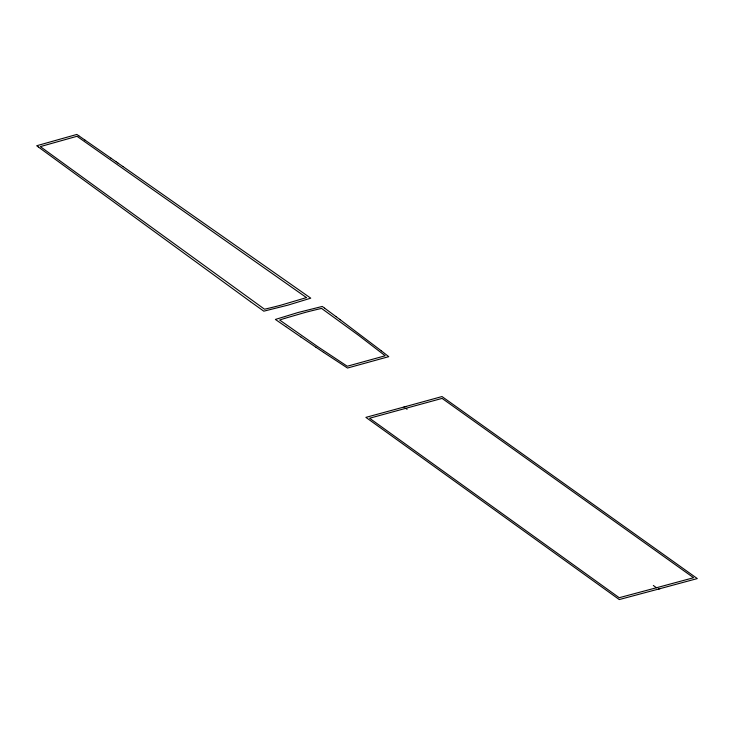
<?xml version="1.0" encoding="UTF-8"?>
<svg xmlns="http://www.w3.org/2000/svg" width="734" height="734" viewBox="0 0 734 734"><rect width="100%" height="100%" fill="white"/><g stroke="black" fill="none" stroke-linecap="round" stroke-linejoin="round"><path stroke-width="1.1" d="M38.452 147.057L250.533 301.702M78.703 135.735L84.805 139.983M117.945 163.086L123 166.572M118.009 163.095L116.009 161.7M405.801 406.526L365.881 417.371L619.267 599.559L660.132 588.64M403.984 407.012L442.006 396.553L697.3 578.576L658.38 589.099M656.425 587.769L693.593 577.722L442.088 398.397L369.578 418.233L619.202 597.715L656.425 587.769L653.324 585.475M38.471 147.094L36.7 145.745L76.85 134.441L78.749 135.772M323.593 352.375L347.494 368.037L388.754 356.66L381.313 350.834M323.593 352.375L316.024 347.292M316.024 347.292L301.114 337.135M110.99 158.214L116 161.7M84.814 139.983L110.99 158.214M301.105 337.135L285.755 326.584M123.009 166.572L310.748 298.169L287.939 305.142L263.8 311.179L250.533 301.702M407.113 409.233L405.874 408.37L406.269 408.654M285.746 326.584L275.369 319.446L298.16 312.482L322.272 306.445L324.63 308.17M324.611 308.17L335.998 316.593M335.988 316.602L339.704 319.345M339.704 319.354L340.227 319.73M340.218 319.73L381.23 350.76M306.454 297.6L280.755 305.216A678.812 310.28 17.9 0 1 264.534 309.216L40.324 146.607L77.006 136.285L306.454 297.6M284.645 318.4L279.645 320.024L317.813 346.723L347.255 366.238L385.203 355.77L358.697 335.42L321.565 308.408A678.812 310.28 17.9 0 0 305.344 312.4L284.645 318.4"/></g></svg>
